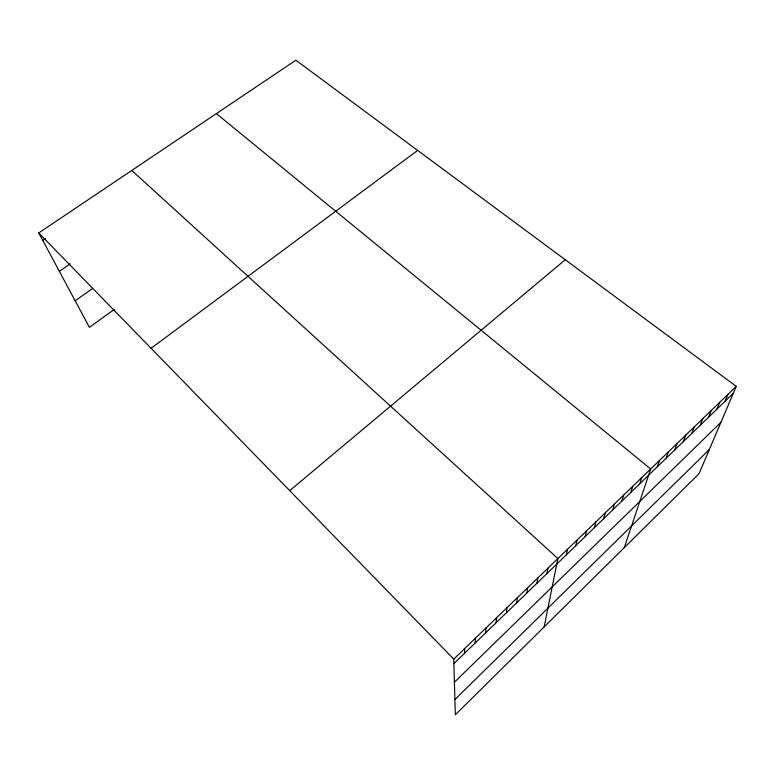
<?xml version="1.0" encoding="UTF-8"?>
<svg xmlns="http://www.w3.org/2000/svg" width="775" height="775" viewBox="0 0 775 775"><rect width="100%" height="100%" fill="white"/><g stroke="black" fill="none" stroke-linecap="round" stroke-linejoin="round"><path stroke-width="1.16" d="M464.593 653.238L464.603 648.636M475.201 642.979L475.337 638.261M485.712 632.807L485.983 627.992M496.136 622.722L496.533 617.811M506.472 612.725L506.986 607.716M516.712 602.824L517.351 597.709M526.864 593.001L527.62 587.799M536.92 583.265L537.802 577.966M546.898 573.616L547.896 568.22M544.147 626.927L557.893 558.562L131.779 170.452M566.312 554.842L567.523 549.272M575.757 545.707L577.075 540.049M585.115 536.649L586.539 530.914M594.406 527.668L595.927 521.846M603.618 518.756L605.246 512.856M612.754 509.911L614.478 503.934M621.812 501.144L623.643 495.089M630.802 492.454L632.72 486.322M639.724 483.823L641.739 477.623M624.282 547.644L650.68 468.991L216.37 113.615M657.345 466.782L659.544 460.427M666.054 458.354L668.341 451.941M674.686 450.004L677.069 443.513M683.259 441.711L685.72 435.153M691.765 433.487L694.313 426.86M700.203 425.32L702.828 418.636M708.573 417.231L711.285 410.479M716.875 409.19L719.675 402.38M725.119 401.218L727.996 394.349M736.25 386.376L699.04 473.68L455.322 714.792L453.762 659.099L38.75 232.946L295.866 60.208L736.25 386.376L453.762 659.099M454.896 699.573L709.338 449.519M454.412 682.252L720.944 422.307M453.888 663.594L733.295 393.303M289.724 490.653L565.266 259.741M151.086 348.295L417.647 150.408M114.148 309.535L89.406 327.302L38.75 232.946M75.175 300.807L92.438 288.639M59.346 271.308L70.205 263.82M42.703 240.298L45.541 238.38"/></g></svg>
